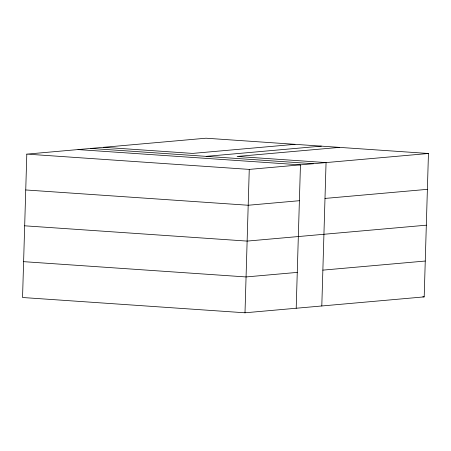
<?xml version="1.0" encoding="UTF-8"?>
<svg xmlns="http://www.w3.org/2000/svg" width="451" height="451" viewBox="0 0 451 451"><rect width="100%" height="100%" fill="white"/><g stroke="black" fill="none" stroke-linecap="round" stroke-linejoin="round"><path stroke-width="0.68" d="M26.806 154.118L22.55 297.508L245 312.791L424.194 296.882L428.45 153.492L206 138.209L26.806 154.118L249.256 169.401L428.45 153.492M245 312.791L249.256 169.401M296.2 308.247L300.456 164.857L78.006 149.574M321.8 305.975L326.056 162.585L237.074 156.469L339.468 147.381M294.982 144.326L192.583 153.413L103.6 147.302M206.158 156.362L321.354 146.135M299.391 200.706L248.191 205.25L25.741 189.961M324.991 198.429L427.385 189.341M426.325 225.19L247.131 241.093L24.675 225.81M297.265 272.398L246.066 276.942L23.615 261.659M322.86 270.126L425.259 261.039M90.803 148.435L313.253 163.719M422.79 296.786L424.194 296.882"/></g></svg>
